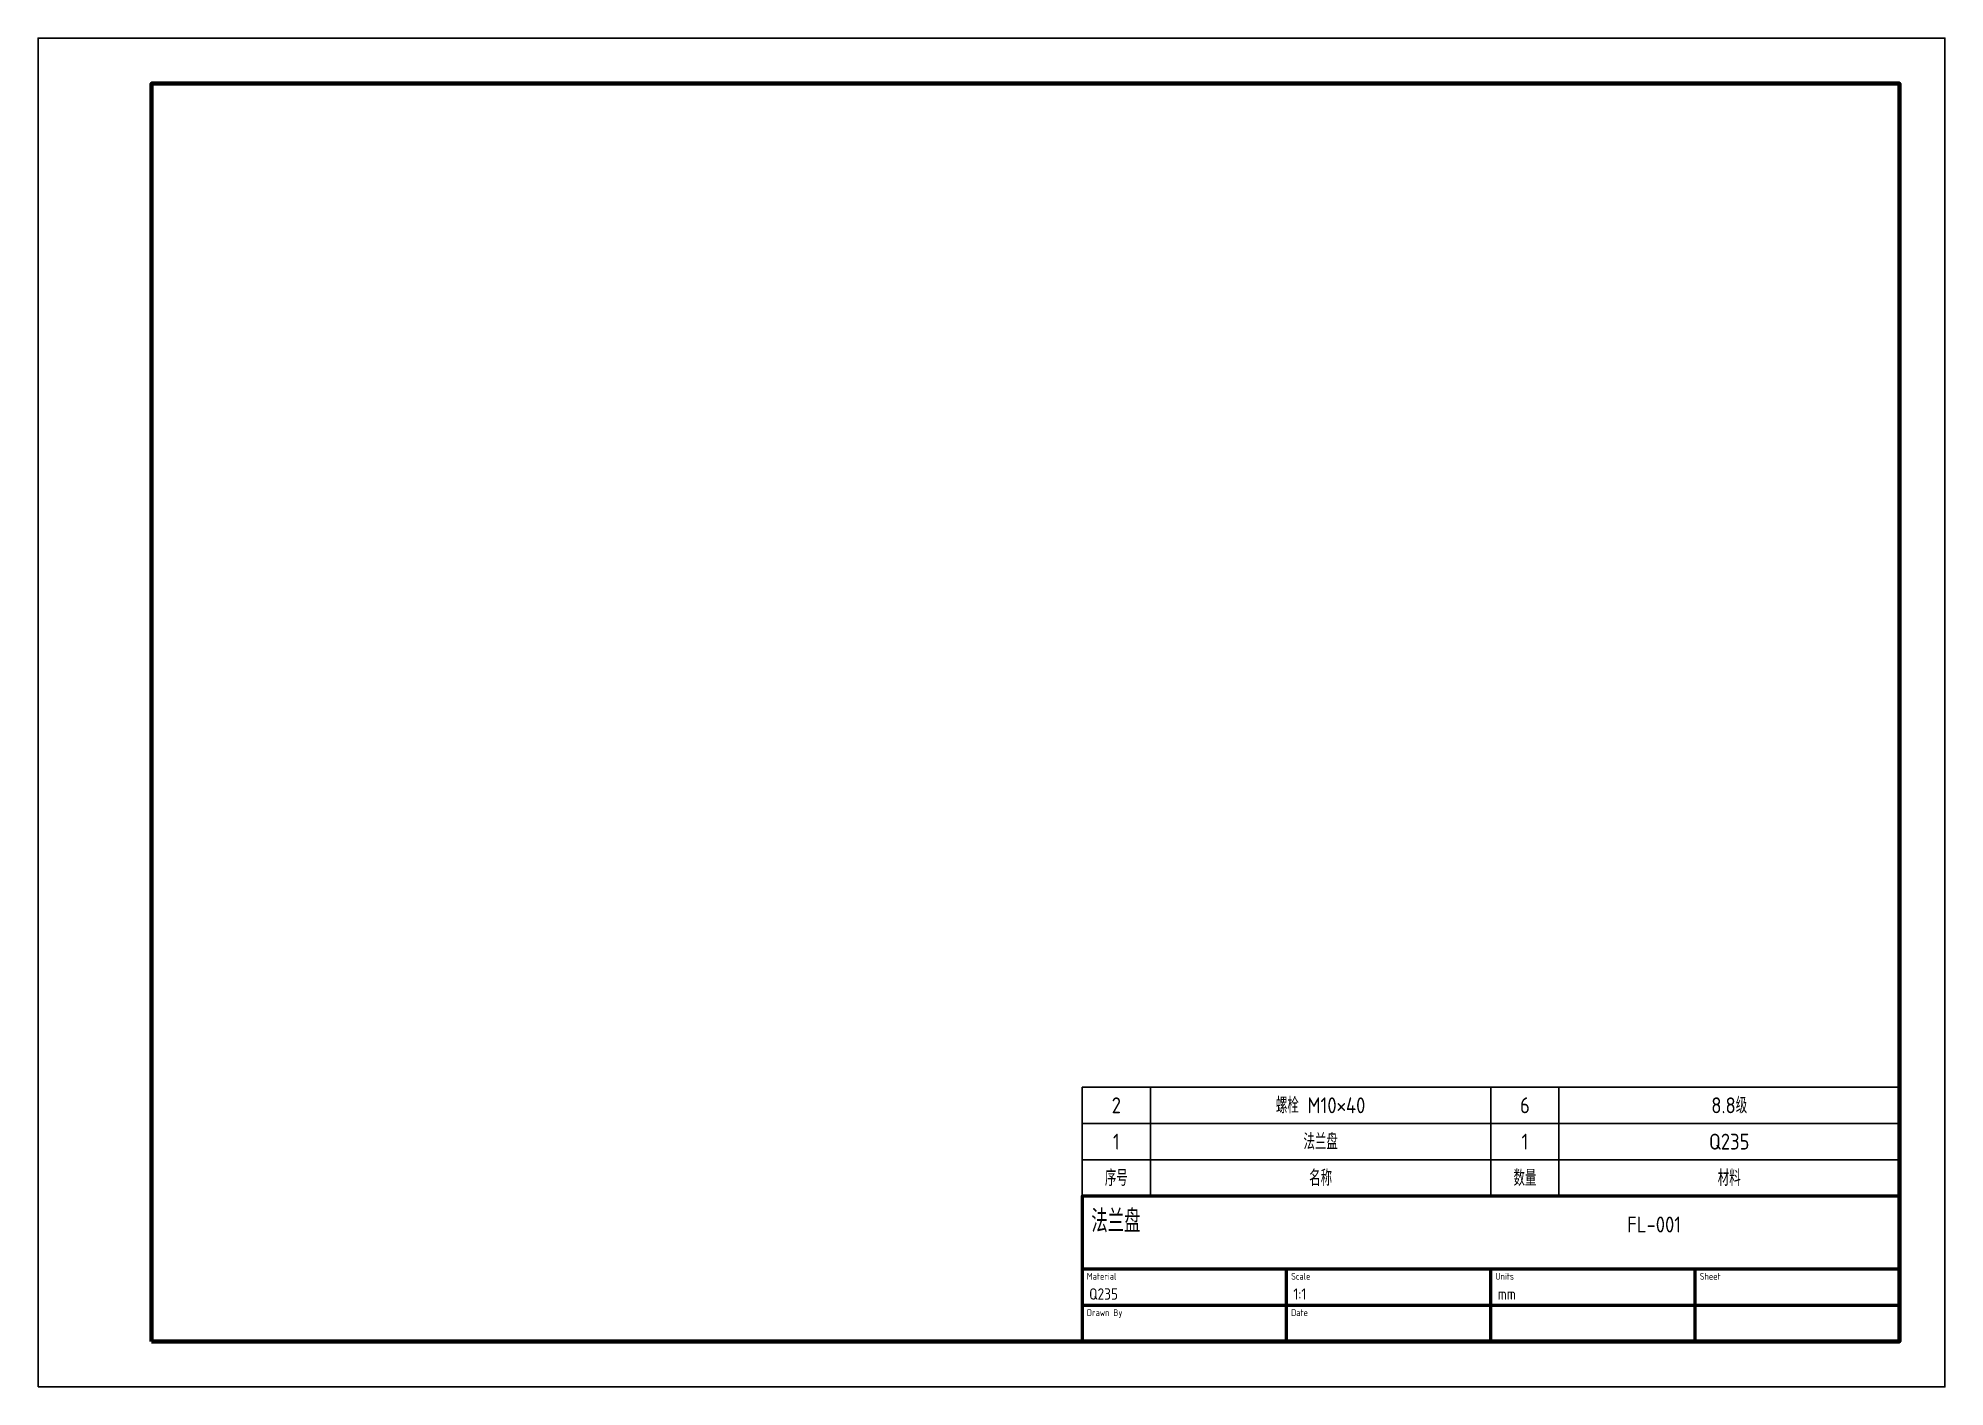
# Model space of a CAD drawing. Header units: millimetres. Extents: x 0 to 420, y 0 to 297.
import ezdxf
from ezdxf.enums import TextEntityAlignment as Align

# ---------------------------------------------------------------- set-up
doc = ezdxf.new("R2010")
doc.units = ezdxf.units.MM
doc.layers.add('BORDER', color=7, linetype='Continuous', lineweight=50)
doc.layers.add('TEXT', color=7, linetype='Continuous', lineweight=25)
doc.styles.get("Standard").update_dxf_attribs({"font": 'gbenor.shx', "bigfont": 'gbcbig.shx'})

# ---------------------------------------------------------------- blocks, each defined once
blk = doc.blocks.new('AGENTCAD_TITLE')
for p, q in [((-180, 16), (0, 16)), ((-135, 0), (-135, 16)), ((-90, 0), (-90, 16)), ((-45, 0), (-45, 16)), ((-180, 8), (0, 8))]:
    blk.add_line(p, q)
blk.add_lwpolyline([(-180, 0), (0, 0), (0, 32), (-180, 32)], close=True)
for s, p in [('Material', (-179, 13.6)), ('Scale', (-134, 13.6)), ('Units', (-89, 13.6)), ('Sheet', (-44, 13.6)), ('Drawn By', (-179, 5.6)), ('Date', (-134, 5.6))]:
    blk.add_text(s, height=1.5).set_placement(p)
for tag, p, height in [('TITLE', (-178, 24), 5), ('DWG_NO', (-60, 24), 3.5), ('MATERIAL', (-178.5, 9.2), 2.5), ('SCALE', (-133.5, 9.2), 2.5), ('UNITS', (-88.5, 9.2), 2.5), ('SHEET', (-43.5, 9.2), 2.5), ('DRAWN_BY', (-178.5, 1.2), 2.5), ('DATE', (-133.5, 1.2), 2.5)]:
    blk.add_attdef(tag, p, '', height=height)

msp = doc.modelspace()

# ---------------------------------------------------------------- linework, layer by layer
at = {"layer": 'BORDER', "lineweight": 25}
msp.add_lwpolyline([(0, 0), (420, 0), (420, 297), (0, 297)], close=True, dxfattribs=at)
at = {"layer": 'BORDER', "lineweight": 70}
msp.add_lwpolyline([(25, 10), (410, 10), (410, 287), (25, 287)], close=True, dxfattribs=at)
at = {"layer": 'TEXT'}
for p, q in [((230, 66), (410, 66)), ((230, 66), (230, 42)), ((245, 66), (245, 42)), ((320, 66), (320, 42)), ((335, 66), (335, 42)), ((410, 66), (410, 42)), ((230, 58), (410, 58)), ((230, 50), (410, 50)), ((230, 42), (410, 42))]:
    msp.add_line(p, q, dxfattribs=at)

# ---------------------------------------------------------------- block references
at = {"layer": 'BORDER'}
msp.add_blockref('AGENTCAD_TITLE', (410, 10), dxfattribs=at).add_auto_attribs({'TITLE': '法兰盘', 'DWG_NO': 'FL-001', 'MATERIAL': 'Q235', 'SCALE': '1:1', 'UNITS': 'mm'})

# ---------------------------------------------------------------- texts
at = {"layer": 'TEXT'}
for s, p in [('2', (237.5, 62)), ('螺栓 M10×40', (282.5, 62)), ('6', (327.5, 62)), ('8.8级', (372.5, 62)), ('1', (237.5, 54)), ('法兰盘', (282.5, 54)), ('1', (327.5, 54)), ('Q235', (372.5, 54)), ('序号', (237.5, 46)), ('名称', (282.5, 46)), ('数量', (327.5, 46)), ('材料', (372.5, 46))]:
    msp.add_text(s, height=3.5, dxfattribs=at).set_placement(p, align=Align.MIDDLE_CENTER)

doc.saveas('drawing.dxf')
